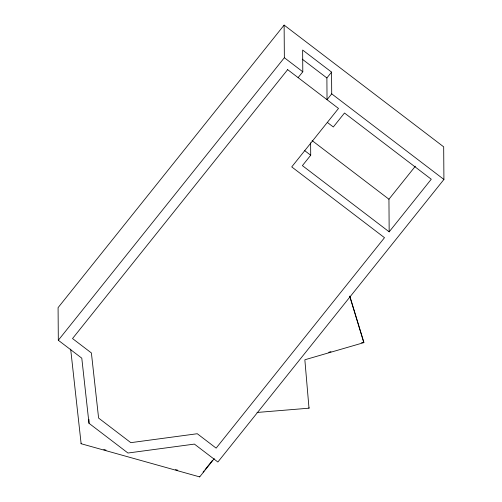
<?xml version="1.0" encoding="UTF-8"?>
<svg xmlns="http://www.w3.org/2000/svg" width="502" height="502" viewBox="0 0 502 502"><rect width="100%" height="100%" fill="white"/><g stroke="black" fill="none" stroke-linecap="round" stroke-linejoin="round"><path stroke-width="0.75" d="M284.119 25.1L58.081 307.644L58.314 340.262L81.788 358.171L88.992 423.293L127.96 453.024L194.399 444.094L217.881 462.009L443.919 179.465L443.686 146.848L284.119 25.1L284.352 57.717L58.314 340.262M298.119 77.634L302.794 71.792L302.643 50.049L331.565 72.112L331.715 93.855L327.04 99.703L326.89 77.961L331.565 72.112M310.625 142.813L310.713 155.237L302.399 165.629L389.169 231.836L431.262 179.227L344.491 113.019L333.315 126.981L327.335 122.419M389.169 231.836L388.943 199.219L415.374 166.187M203.09 472.093L204.063 470.876M205.036 469.659L212.34 460.529M70.663 349.116L81.129 443.73L199.683 476.9L214.291 458.64M328.728 352.291L330.962 351.638M361.565 342.747L363.806 342.094L349.806 296.08M363.806 342.094L363.812 342.64L304.846 359.771L309.006 408.189L257.024 412.468M103.776 449.522L106.041 450.156M175.518 469.596L177.783 470.23M302.273 59.18L326.89 77.961M284.352 57.717L302.794 71.792M331.715 93.855L443.919 179.465M312.087 140.579L388.943 199.219M304.733 150.669L310.713 155.237M349.806 296.626L363.812 342.64M309.006 407.643L309.006 408.189M199.677 476.354L199.683 476.9M88.961 419.408L88.992 423.293M81.123 443.184L81.129 443.73M287.652 69.646L72.526 338.555L91.395 352.95L98.599 418.072L130.827 442.657L197.267 433.728L216.136 448.129L384.494 237.684L291.737 166.909L338.505 108.451L287.652 69.646"/></g></svg>
